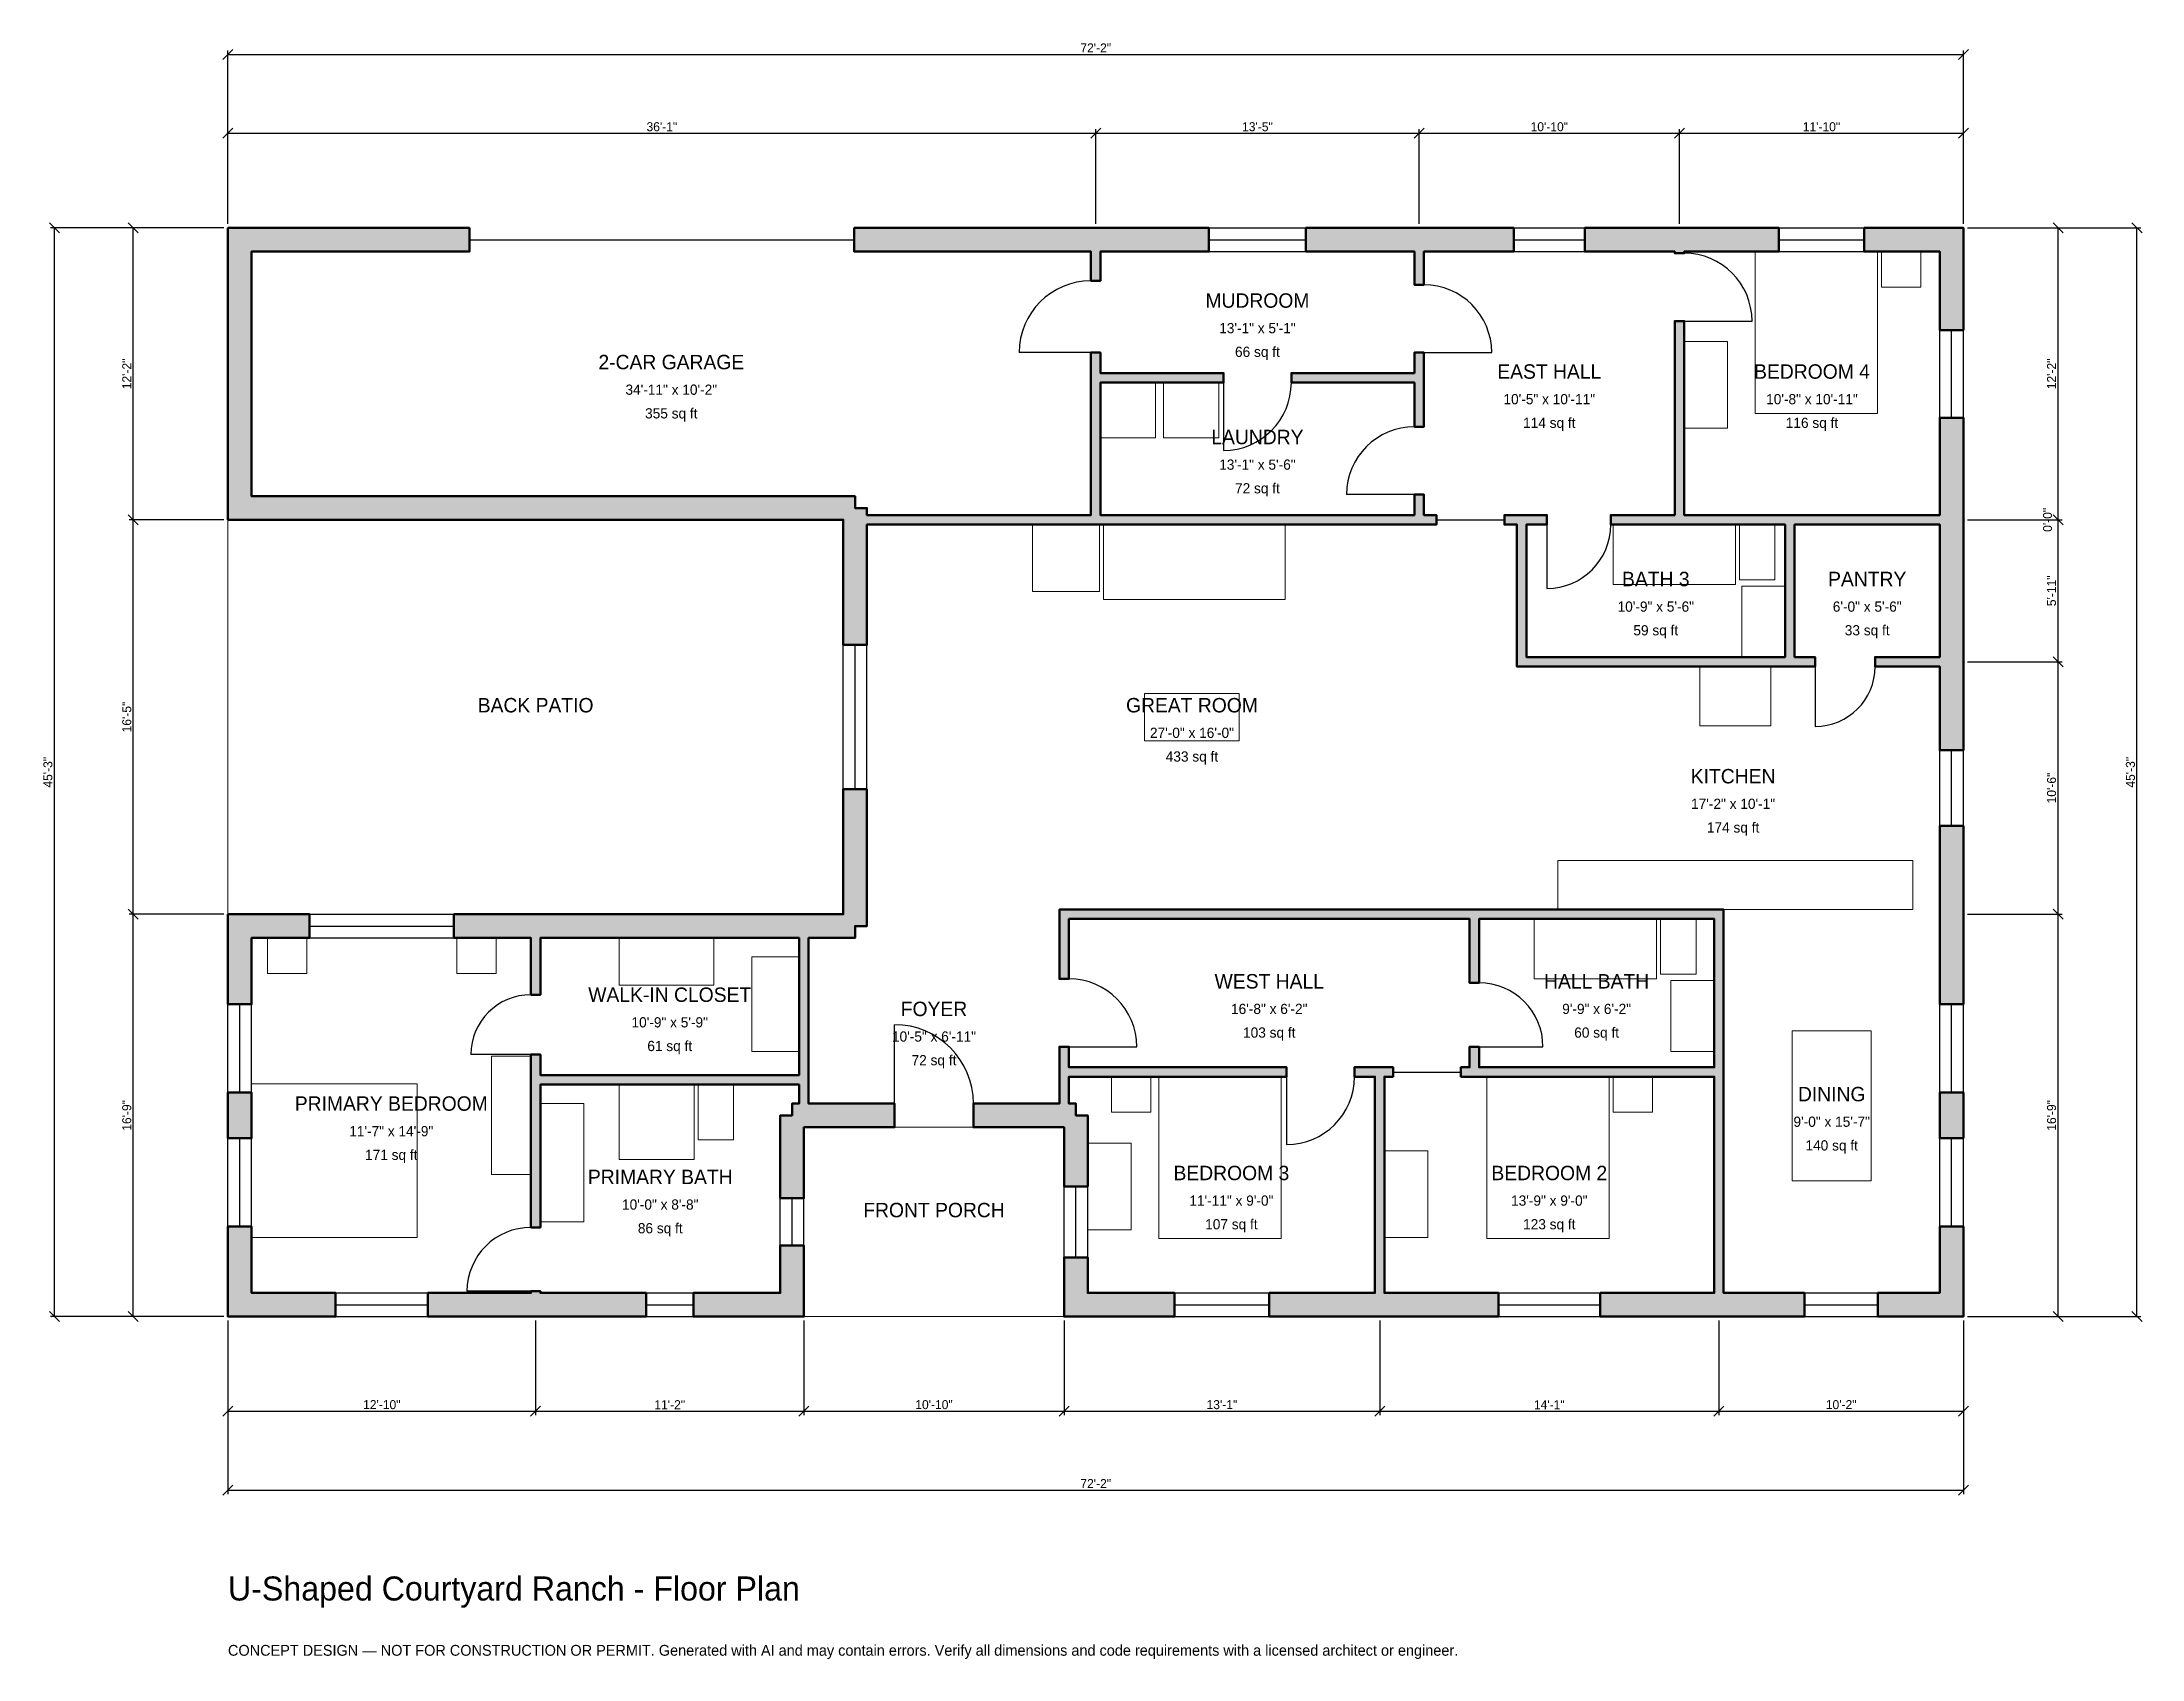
# Model space of a CAD drawing. Header units: inches. Extents: x -93 to 955, y -171 to 636.
import ezdxf
from ezdxf.enums import TextEntityAlignment as Align

# ---------------------------------------------------------------- set-up
doc = ezdxf.new("R2010")
doc.units = ezdxf.units.IN
doc.header["$MEASUREMENT"] = 0
doc.linetypes.add('DASHED', pattern=[0.6, 0.5, -0.1])
for name, color, linetype, lineweight in [('A-ANNO-DIMS', 1, 'Continuous', 13), ('A-ANNO-TEXT', 7, 'Continuous', 18), ('A-AREA-IDEN', 7, 'Continuous', 18), ('A-DOOR', 2, 'Continuous', 25), ('A-FLOR-FIXT', 9, 'Continuous', 13), ('A-FURN', 9, 'Continuous', 13), ('A-GLAZ', 4, 'Continuous', 25), ('A-SITE-PAVE', 8, 'Continuous', 13), ('A-WALL', 7, 'Continuous', 50), ('A-WALL-PATT', 8, 'Continuous', 13)]:
    doc.layers.add(name, color=color, linetype=linetype, lineweight=lineweight)
doc.dimstyles.new('PLAN', dxfattribs={"dimtxt": 4.5, "dimasz": 3, "dimexe": 2, "dimexo": 2, "dimgap": 1, "dimtad": 1, "dimdec": 0, "dimlunit": 4, "dimtsz": 2.5, "dimcen": 2.5, "dimclrd": 1, "dimclre": 1, "dimazin": 3, "dimtfac": 1, "dimtmove": 0, "dimatfit": 3})

msp = doc.modelspace()

# ---------------------------------------------------------------- hatches: boundary and pattern name
at = {"layer": 'A-WALL-PATT'}
h = msp.add_hatch(dxfattribs=at)
h.set_pattern_fill('ANSI31', color=8, scale=0.8)
h.paths.add_polyline_path([(741.7323, 0), (741.7323, 0), (738.189, 0), (684.8425, 0), (684.8425, 11.811), (738.189, 11.811), (741.7323, 11.811), (741.7323, 119.685), (624.4094, 119.685), (619.685, 119.685), (615.3543, 119.685), (615.3543, 124.4094), (619.685, 124.4094), (619.685, 134.6457), (624.4094, 134.6457), (624.4094, 124.4094), (741.7323, 124.4094), (741.7323, 124.4094), (741.7323, 198.4252), (648.0315, 198.4252), (643.3071, 198.4252), (624.4094, 198.4252), (624.4094, 166.5354), (619.685, 166.5354), (619.685, 198.4252), (419.685, 198.4252), (419.685, 168.5039), (414.9606, 168.5039), (414.9606, 198.4252), (414.9606, 203.1496), (419.685, 203.1496), (619.685, 203.1496), (624.4094, 203.1496), (643.3071, 203.1496), (648.0315, 203.1496), (741.7323, 203.1496), (746.4567, 203.1496), (746.4567, 198.4252), (746.4567, 119.685), (746.4567, 119.685), (746.4567, 11.811), (750, 11.811), (786.811, 11.811), (786.811, 0), (750, 0), (746.4567, 0), (746.4567, 0), (741.7323, 0)])
h.paths.add_polyline_path([(580.7087, 0), (577.1654, 0), (577.1654, 0), (572.4409, 0), (572.4409, 0), (568.8976, 0), (519.685, 0), (519.685, 11.811), (568.8976, 11.811), (572.4409, 11.811), (572.4409, 119.685), (562.2047, 119.685), (562.2047, 124.4094), (572.4409, 124.4094), (577.1654, 124.4094), (581.4961, 124.4094), (581.4961, 119.685), (577.1654, 119.685), (577.1654, 11.811), (580.7087, 11.811), (634.0551, 11.811), (634.0551, 0), (580.7087, 0)])
h.paths.add_polyline_path([(429.1339, 0), (429.1339, 0), (417.3228, 0), (417.3228, 0), (417.3228, 0), (417.3228, 11.811), (417.3228, 11.811), (417.3228, 29.5276), (429.1339, 29.5276), (429.1339, 11.811), (472.4409, 11.811), (472.4409, 0), (429.1339, 0)])
h.paths.add_polyline_path([(417.3228, 92.126), (417.3228, 92.126), (417.3228, 94.4881), (414.9606, 94.4881), (414.9606, 94.4882), (372.0472, 94.4882), (372.0472, 106.2992), (414.9606, 106.2992), (414.9606, 119.685), (414.9606, 124.4094), (414.9606, 134.6457), (419.685, 134.6457), (419.685, 124.4094), (528.3465, 124.4094), (528.3465, 119.685), (419.685, 119.685), (419.685, 106.2992), (423.2283, 106.2992), (423.2283, 100.3937), (429.1339, 100.3937), (429.1339, 64.9606), (417.3228, 64.9606), (417.3228, 92.126)])
h.paths.add_polyline_path([(289.7638, 94.4882), (289.7638, 94.4881), (287.4016, 94.4881), (287.4016, 92.126), (287.4016, 92.126), (287.4016, 59.0551), (275.5906, 59.0551), (275.5906, 100.3937), (281.4961, 100.3937), (281.4961, 106.2992), (285.0394, 106.2992), (285.0394, 115.748), (155.9055, 115.748), (155.9055, 44.4882), (151.1811, 44.4882), (151.1811, 115.748), (151.1811, 120.4724), (151.1811, 130.7087), (155.9055, 130.7087), (155.9055, 120.4724), (285.0394, 120.4724), (285.0394, 188.9764), (281.4961, 188.9764), (159.4488, 188.9764), (155.9055, 188.9764), (155.9055, 160.6299), (151.1811, 160.6299), (151.1811, 188.9764), (147.6378, 188.9764), (112.7953, 188.9764), (112.7953, 200.7874), (147.6378, 200.7874), (151.1811, 200.7874), (151.1811, 200.7874), (155.9055, 200.7874), (155.9055, 200.7874), (159.4488, 200.7874), (281.4961, 200.7874), (285.0394, 200.7874), (285.0394, 200.7874), (289.7638, 200.7874), (289.7638, 200.7874), (293.3071, 200.7874), (307.0866, 200.7874), (307.0866, 263.189), (318.8976, 263.189), (318.8976, 194.8819), (312.9921, 194.8819), (312.9921, 188.9764), (293.3071, 188.9764), (289.7638, 188.9764), (289.7638, 120.4724), (289.7638, 115.748), (289.7638, 106.2992), (332.6772, 106.2992), (332.6772, 94.4882), (289.7638, 94.4882)])
h.paths.add_polyline_path([(287.4016, 11.811), (287.4016, 11.811), (287.4016, 0), (287.4016, 0), (287.4016, 0), (275.5906, 0), (275.5906, 0), (232.2835, 0), (232.2835, 11.811), (275.5906, 11.811), (275.5906, 35.4331), (287.4016, 35.4331), (287.4016, 11.811)])
h.paths.add_polyline_path([(159.4488, 0), (155.9055, 0), (155.9055, 0), (151.1811, 0), (151.1811, 0), (147.6378, 0), (99.8031, 0), (99.8031, 11.811), (147.6378, 11.811), (151.1811, 11.811), (151.1811, 12.5984), (155.9055, 12.5984), (155.9055, 11.811), (159.4488, 11.811), (208.6614, 11.811), (208.6614, 0), (159.4488, 0)])
h.paths.add_polyline_path([(11.811, 0), (11.811, 0), (0, 0), (0, 0), (0, 0), (0, 11.811), (0, 11.811), (0, 44.8819), (11.811, 44.8819), (11.811, 11.811), (53.7402, 11.811), (53.7402, 0), (11.811, 0)])
h.paths.add_polyline_path([(0, 111.811), (11.811, 111.811), (11.811, 88.9764), (0, 88.9764), (0, 111.811)])
h.paths.add_polyline_path([(0, 188.9764), (0, 188.9764), (0, 200.7874), (0, 200.7874), (0, 200.7874), (11.811, 200.7874), (11.811, 200.7874), (40.748, 200.7874), (40.748, 188.9764), (11.811, 188.9764), (11.811, 155.9055), (0, 155.9055), (0, 188.9764)])
h.paths.add_polyline_path([(307.0866, 395.2756), (307.0866, 395.2756), (307.0866, 397.6378), (304.7244, 397.6378), (304.7244, 397.6378), (11.811, 397.6378), (11.811, 397.6378), (0, 397.6378), (0, 397.6378), (0, 397.6378), (0, 409.4488), (0, 409.4488), (0, 531.4961), (0, 531.4961), (0, 543.3071), (0, 543.3071), (0, 543.3071), (11.811, 543.3071), (11.811, 543.3071), (120.4724, 543.3071), (120.4724, 531.4961), (11.811, 531.4961), (11.811, 409.4488), (312.9921, 409.4488), (312.9921, 403.5433), (318.8976, 403.5433), (318.8976, 400), (430.7087, 400), (430.7087, 466.1417), (430.7087, 470.8661), (430.7087, 481.1024), (435.4331, 481.1024), (435.4331, 470.8661), (496.8504, 470.8661), (496.8504, 466.1417), (435.4331, 466.1417), (435.4331, 400), (592.126, 400), (592.126, 410.2362), (596.8504, 410.2362), (596.8504, 400), (603.1496, 400), (603.1496, 395.2756), (596.8504, 395.2756), (592.126, 395.2756), (435.4331, 395.2756), (430.7087, 395.2756), (318.8976, 395.2756), (318.8976, 335.2362), (307.0866, 335.2362), (307.0866, 395.2756)])
h.paths.add_polyline_path([(427.1654, 543.3071), (430.7087, 543.3071), (430.7087, 543.3071), (435.4331, 543.3071), (435.4331, 543.3071), (438.9764, 543.3071), (489.5669, 543.3071), (489.5669, 531.4961), (438.9764, 531.4961), (435.4331, 531.4961), (435.4331, 516.9291), (430.7087, 516.9291), (430.7087, 531.4961), (427.1654, 531.4961), (312.5984, 531.4961), (312.5984, 543.3071), (427.1654, 543.3071)])
h.paths.add_polyline_path([(588.5827, 543.3071), (592.126, 543.3071), (592.126, 543.3071), (596.8504, 543.3071), (596.8504, 543.3071), (600.3937, 543.3071), (641.7323, 543.3071), (641.7323, 531.4961), (600.3937, 531.4961), (596.8504, 531.4961), (596.8504, 514.9606), (592.126, 514.9606), (592.126, 531.4961), (588.5827, 531.4961), (537.9921, 531.4961), (537.9921, 543.3071), (588.5827, 543.3071)])
h.paths.add_polyline_path([(718.5039, 543.3071), (722.0472, 543.3071), (722.0472, 543.3071), (726.7717, 543.3071), (726.7717, 543.3071), (730.315, 543.3071), (774.0157, 543.3071), (774.0157, 531.4961), (730.315, 531.4961), (726.7717, 531.4961), (726.7717, 530.7087), (722.0472, 530.7087), (722.0472, 531.4961), (718.5039, 531.4961), (677.1654, 531.4961), (677.1654, 543.3071), (718.5039, 543.3071)])
h.paths.add_polyline_path([(854.3307, 543.3071), (854.3307, 543.3071), (866.1417, 543.3071), (866.1417, 543.3071), (866.1418, 543.3071), (866.1418, 531.4961), (866.1417, 531.4961), (866.1417, 492.3228), (854.3307, 492.3228), (854.3307, 531.4961), (816.5354, 531.4961), (816.5354, 543.3071), (854.3307, 543.3071)])
h.paths.add_polyline_path([(866.1417, 403.5433), (866.1417, 400), (866.1418, 400), (866.1418, 395.2756), (866.1417, 395.2756), (866.1417, 391.7323), (866.1417, 332.6772), (866.1417, 329.1339), (866.1418, 329.1339), (866.1418, 324.4094), (866.1417, 324.4094), (866.1417, 320.8661), (866.1417, 282.6772), (854.3307, 282.6772), (854.3307, 320.8661), (854.3307, 324.4094), (822.0472, 324.4094), (822.0472, 329.1339), (854.3307, 329.1339), (854.3307, 332.6772), (854.3307, 391.7323), (854.3307, 395.2756), (781.8898, 395.2756), (781.8898, 329.1339), (792.126, 329.1339), (792.126, 324.4094), (781.8898, 324.4094), (777.1654, 324.4094), (777.1654, 324.4094), (648.0315, 324.4094), (643.3071, 324.4094), (643.3071, 329.1339), (643.3071, 395.2756), (637.0079, 395.2756), (637.0079, 400), (643.3071, 400), (643.3071, 400), (658.2677, 400), (658.2677, 395.2756), (648.0315, 395.2756), (648.0315, 395.2756), (648.0315, 329.1339), (777.1654, 329.1339), (777.1654, 395.2756), (726.7717, 395.2756), (726.7717, 395.2756), (722.0472, 395.2756), (722.0472, 395.2756), (690.1575, 395.2756), (690.1575, 400), (722.0472, 400), (722.0472, 496.8504), (726.7717, 496.8504), (726.7717, 400), (777.1654, 400), (777.1654, 400), (781.8898, 400), (854.3307, 400), (854.3307, 403.5433), (854.3307, 448.622), (866.1417, 448.622), (866.1417, 403.5433)])
h.paths.add_polyline_path([(866.1417, 206.6929), (866.1417, 194.8819), (866.1417, 155.9055), (854.3307, 155.9055), (854.3307, 194.8819), (854.3307, 206.6929), (854.3307, 244.8819), (866.1417, 244.8819), (866.1417, 206.6929)])
h.paths.add_polyline_path([(866.1417, 88.9764), (854.3307, 88.9764), (854.3307, 111.811), (866.1417, 111.811), (866.1417, 88.9764)])
h.paths.add_polyline_path([(866.1417, 11.811), (866.1418, 11.811), (866.1418, 0), (866.1417, 0), (866.1417, 0), (854.3307, 0), (854.3307, 0), (823.4252, 0), (823.4252, 11.811), (854.3307, 11.811), (854.3307, 44.8819), (866.1417, 44.8819), (866.1417, 11.811)])
h.paths.add_polyline_path([(592.126, 470.8661), (592.126, 481.1024), (596.8504, 481.1024), (596.8504, 470.8661), (596.8504, 466.1417), (596.8504, 444.0945), (592.126, 444.0945), (592.126, 466.1417), (530.7087, 466.1417), (530.7087, 470.8661), (592.126, 470.8661)])

# ---------------------------------------------------------------- linework, layer by layer
at = {"layer": 'A-DOOR', "linetype": 'DASHED'}
msp.add_line((120.4724, 537.4016), (312.5984, 537.4016), dxfattribs=at)
at = {"layer": 'A-DOOR'}
for p, q in [((726.7717, 496.8504), (760.6299, 496.8504)), ((430.7087, 481.1024), (394.8819, 481.1024)), ((596.8504, 481.1024), (630.7087, 481.1024)), ((496.8504, 466.1417), (496.8504, 432.2835)), ((592.126, 410.2362), (558.2677, 410.2362)), ((603.1496, 397.6378), (637.0079, 397.6378)), ((658.2677, 395.2756), (658.2677, 363.3858)), ((792.126, 324.4094), (792.126, 294.4882)), ((332.6772, 106.2992), (332.6772, 145.6693)), ((151.1811, 130.7087), (121.2598, 130.7087)), ((419.685, 134.6457), (453.5433, 134.6457)), ((624.4094, 134.6457), (656.2992, 134.6457)), ((528.3465, 119.685), (528.3465, 85.8268)), ((581.4961, 122.0472), (615.3543, 122.0472)), ((151.1811, 12.5984), (119.2913, 12.5984))]:
    msp.add_line(p, q, dxfattribs=at)
for centre, radius, start, end in [((726.7717, 496.8504), 33.8583, 0, 90), ((430.7087, 481.1024), 35.8268, 90, 180), ((596.8504, 481.1024), 33.8583, 0, 90), ((496.8504, 466.1417), 33.8583, 270, 360), ((592.126, 410.2362), 33.8583, 90, 180), ((658.2677, 395.2756), 31.8898, 270, 360), ((792.126, 324.4094), 29.9213, 270, 360), ((419.685, 134.6457), 33.8583, 0, 90), ((151.1811, 130.7087), 29.9213, 90, 180), ((624.4094, 134.6457), 31.8898, 0, 90), ((332.6772, 106.2992), 39.3701, 0, 90), ((528.3465, 119.685), 33.8583, 270, 360), ((151.1811, 12.5984), 31.8898, 90, 180)]:
    msp.add_arc(centre, radius, start, end, dxfattribs=at)
at = {"layer": 'A-FLOR-FIXT'}
for points in [[(691.3386, 365.3543), (752.3622, 365.3543), (752.3622, 395.2756), (691.3386, 395.2756)], [(754.3307, 367.7165), (772.0472, 367.7165), (772.0472, 395.2756), (754.3307, 395.2756)], [(755.5118, 329.1339), (777.1654, 329.1339), (777.1654, 364.5669), (755.5118, 364.5669)], [(663.7795, 203.1496), (840.9449, 203.1496), (840.9449, 227.5591), (663.7795, 227.5591)], [(651.9685, 168.5039), (712.9921, 168.5039), (712.9921, 198.4252), (651.9685, 198.4252)], [(714.9606, 170.8661), (732.6772, 170.8661), (732.6772, 198.4252), (714.9606, 198.4252)], [(720.0787, 132.2835), (741.7323, 132.2835), (741.7323, 167.7165), (720.0787, 167.7165)], [(195.2756, 78.3465), (232.6772, 78.3465), (232.6772, 115.748), (195.2756, 115.748)], [(234.6457, 88.189), (252.3622, 88.189), (252.3622, 115.748), (234.6457, 115.748)], [(155.9055, 47.2441), (177.5591, 47.2441), (177.5591, 106.2992), (155.9055, 106.2992)]]:
    msp.add_lwpolyline(points, close=True, dxfattribs=at)
at = {"layer": 'A-FURN'}
for points in [[(762.2047, 450.7874), (823.2283, 450.7874), (823.2283, 531.4961), (762.2047, 531.4961)], [(825.1968, 513.7795), (844.8819, 513.7795), (844.8819, 531.4961), (825.1968, 531.4961)], [(726.7717, 443.3071), (748.4252, 443.3071), (748.4252, 486.6142), (726.7717, 486.6142)], [(435.4331, 438.5827), (462.9921, 438.5827), (462.9921, 466.1417), (435.4331, 466.1417)], [(466.9291, 438.5827), (494.4882, 438.5827), (494.4882, 466.1417), (466.9291, 466.1417)], [(401.5748, 361.811), (435.0394, 361.811), (435.0394, 395.2756), (401.5748, 395.2756)], [(437.0079, 357.874), (527.5591, 357.874), (527.5591, 395.2756), (437.0079, 395.2756)], [(734.6457, 294.8819), (770.0787, 294.8819), (770.0787, 324.4094), (734.6457, 324.4094)], [(457.4803, 287.4016), (504.7244, 287.4016), (504.7244, 311.0236), (457.4803, 311.0236)], [(19.685, 171.2598), (39.3701, 171.2598), (39.3701, 188.9764), (19.685, 188.9764)], [(114.1732, 171.2598), (133.8583, 171.2598), (133.8583, 188.9764), (114.1732, 188.9764)], [(195.2756, 165.3543), (242.5197, 165.3543), (242.5197, 188.9764), (195.2756, 188.9764)], [(261.4173, 132.2835), (285.0394, 132.2835), (285.0394, 179.5276), (261.4173, 179.5276)], [(780.7087, 67.7165), (820.0787, 67.7165), (820.0787, 142.5197), (780.7087, 142.5197)], [(131.4961, 70.8661), (151.1811, 70.8661), (151.1811, 129.9213), (131.4961, 129.9213)], [(11.811, 39.3701), (94.4882, 39.3701), (94.4882, 116.1417), (11.811, 116.1417)], [(440.9449, 101.9685), (460.6299, 101.9685), (460.6299, 119.685), (440.9449, 119.685)], [(464.5669, 38.9764), (525.5906, 38.9764), (525.5906, 119.685), (464.5669, 119.685)], [(628.3465, 38.9764), (689.3701, 38.9764), (689.3701, 119.685), (628.3465, 119.685)], [(691.3386, 101.9685), (711.0236, 101.9685), (711.0236, 119.685), (691.3386, 119.685)], [(429.1339, 43.3071), (450.7874, 43.3071), (450.7874, 86.6142), (429.1339, 86.6142)], [(577.1654, 39.3701), (598.8189, 39.3701), (598.8189, 82.6772), (577.1654, 82.6772)]]:
    msp.add_lwpolyline(points, close=True, dxfattribs=at)
at = {"layer": 'A-GLAZ'}
for p, q in [((489.5669, 543.3071), (537.9921, 543.3071)), ((489.5669, 537.4016), (537.9921, 537.4016)), ((641.7323, 543.3071), (677.1654, 543.3071)), ((641.7323, 537.4016), (677.1654, 537.4016)), ((774.0157, 543.3071), (816.5354, 543.3071)), ((774.0157, 537.4016), (816.5354, 537.4016)), ((489.5669, 531.4961), (537.9921, 531.4961)), ((641.7323, 531.4961), (677.1654, 531.4961)), ((774.0157, 531.4961), (816.5354, 531.4961)), ((854.3307, 448.622), (854.3307, 492.3228)), ((860.2362, 448.622), (860.2362, 492.3228)), ((866.1417, 448.622), (866.1417, 492.3228)), ((307.0866, 263.189), (307.0866, 335.2362)), ((312.9921, 263.189), (312.9921, 335.2362)), ((318.8976, 263.189), (318.8976, 335.2362)), ((854.3307, 244.8819), (854.3307, 282.6772)), ((860.2362, 244.8819), (860.2362, 282.6772)), ((866.1417, 244.8819), (866.1417, 282.6772)), ((40.748, 200.7874), (112.7953, 200.7874)), ((40.748, 194.8819), (112.7953, 194.8819)), ((40.748, 188.9764), (112.7953, 188.9764)), ((0, 111.811), (0, 155.9055)), ((5.9055, 111.811), (5.9055, 155.9055)), ((11.811, 111.811), (11.811, 155.9055)), ((854.3307, 111.811), (854.3307, 155.9055)), ((860.2362, 111.811), (860.2362, 155.9055)), ((866.1417, 111.811), (866.1417, 155.9055)), ((0, 44.8819), (0, 88.9764)), ((5.9055, 44.8819), (5.9055, 88.9764)), ((11.811, 44.8819), (11.811, 88.9764)), ((854.3307, 44.8819), (854.3307, 88.9764)), ((860.2362, 44.8819), (860.2362, 88.9764)), ((866.1417, 44.8819), (866.1417, 88.9764)), ((417.3228, 29.5276), (417.3228, 64.9606)), ((423.2283, 29.5276), (423.2283, 64.9606)), ((429.1339, 29.5276), (429.1339, 64.9606)), ((275.5906, 35.4331), (275.5906, 59.0551)), ((281.4961, 35.4331), (281.4961, 59.0551)), ((287.4016, 35.4331), (287.4016, 59.0551)), ((53.7402, 11.811), (99.8031, 11.811)), ((208.6614, 11.811), (232.2835, 11.811)), ((472.4409, 11.811), (519.685, 11.811)), ((634.0551, 11.811), (684.8425, 11.811)), ((786.811, 11.811), (823.4252, 11.811)), ((53.7402, 5.9055), (99.8031, 5.9055)), ((53.7402, 0), (99.8031, 0)), ((208.6614, 5.9055), (232.2835, 5.9055)), ((208.6614, 0), (232.2835, 0)), ((472.4409, 5.9055), (519.685, 5.9055)), ((472.4409, 0), (519.685, 0)), ((634.0551, 5.9055), (684.8425, 5.9055)), ((634.0551, 0), (684.8425, 0)), ((786.811, 5.9055), (823.4252, 5.9055)), ((786.811, 0), (823.4252, 0))]:
    msp.add_line(p, q, dxfattribs=at)
at = {"layer": 'A-SITE-PAVE', "linetype": 'DASHED'}
for points in [[(0, 200.7874), (307.0866, 200.7874), (307.0866, 397.6378), (0, 397.6378)], [(287.4016, 0), (417.3228, 0), (417.3228, 94.4882), (287.4016, 94.4882)]]:
    msp.add_lwpolyline(points, close=True, dxfattribs=at)
at = {"layer": 'A-WALL'}
for points in [[(307.0866, 395.2756), (307.0866, 395.2756), (307.0866, 397.6378), (304.7244, 397.6378), (304.7244, 397.6378), (11.811, 397.6378), (11.811, 397.6378), (0, 397.6378), (0, 397.6378), (0, 397.6378), (0, 409.4488), (0, 409.4488), (0, 531.4961), (0, 531.4961), (0, 543.3071), (0, 543.3071), (0, 543.3071), (11.811, 543.3071), (11.811, 543.3071), (120.4724, 543.3071), (120.4724, 531.4961), (11.811, 531.4961), (11.811, 409.4488), (312.9921, 409.4488), (312.9921, 403.5433), (318.8976, 403.5433), (318.8976, 400), (430.7087, 400), (430.7087, 466.1417), (430.7087, 470.8661), (430.7087, 481.1024), (435.4331, 481.1024), (435.4331, 470.8661), (496.8504, 470.8661), (496.8504, 466.1417), (435.4331, 466.1417), (435.4331, 400), (592.126, 400), (592.126, 410.2362), (596.8504, 410.2362), (596.8504, 400), (603.1496, 400), (603.1496, 395.2756), (596.8504, 395.2756), (592.126, 395.2756), (435.4331, 395.2756), (430.7087, 395.2756), (318.8976, 395.2756), (318.8976, 335.2362), (307.0866, 335.2362), (307.0866, 395.2756)], [(427.1654, 543.3071), (430.7087, 543.3071), (430.7087, 543.3071), (435.4331, 543.3071), (435.4331, 543.3071), (438.9764, 543.3071), (489.5669, 543.3071), (489.5669, 531.4961), (438.9764, 531.4961), (435.4331, 531.4961), (435.4331, 516.9291), (430.7087, 516.9291), (430.7087, 531.4961), (427.1654, 531.4961), (312.5984, 531.4961), (312.5984, 543.3071), (427.1654, 543.3071)], [(588.5827, 543.3071), (592.126, 543.3071), (592.126, 543.3071), (596.8504, 543.3071), (596.8504, 543.3071), (600.3937, 543.3071), (641.7323, 543.3071), (641.7323, 531.4961), (600.3937, 531.4961), (596.8504, 531.4961), (596.8504, 514.9606), (592.126, 514.9606), (592.126, 531.4961), (588.5827, 531.4961), (537.9921, 531.4961), (537.9921, 543.3071), (588.5827, 543.3071)], [(718.5039, 543.3071), (722.0472, 543.3071), (722.0472, 543.3071), (726.7717, 543.3071), (726.7717, 543.3071), (730.315, 543.3071), (774.0157, 543.3071), (774.0157, 531.4961), (730.315, 531.4961), (726.7717, 531.4961), (726.7717, 530.7087), (722.0472, 530.7087), (722.0472, 531.4961), (718.5039, 531.4961), (677.1654, 531.4961), (677.1654, 543.3071), (718.5039, 543.3071)], [(854.3307, 543.3071), (854.3307, 543.3071), (866.1417, 543.3071), (866.1417, 543.3071), (866.1418, 543.3071), (866.1418, 531.4961), (866.1417, 531.4961), (866.1417, 492.3228), (854.3307, 492.3228), (854.3307, 531.4961), (816.5354, 531.4961), (816.5354, 543.3071), (854.3307, 543.3071)], [(866.1417, 403.5433), (866.1417, 400), (866.1418, 400), (866.1418, 395.2756), (866.1417, 395.2756), (866.1417, 391.7323), (866.1417, 332.6772), (866.1417, 329.1339), (866.1418, 329.1339), (866.1418, 324.4094), (866.1417, 324.4094), (866.1417, 320.8661), (866.1417, 282.6772), (854.3307, 282.6772), (854.3307, 320.8661), (854.3307, 324.4094), (822.0472, 324.4094), (822.0472, 329.1339), (854.3307, 329.1339), (854.3307, 332.6772), (854.3307, 391.7323), (854.3307, 395.2756), (781.8898, 395.2756), (781.8898, 329.1339), (792.126, 329.1339), (792.126, 324.4094), (781.8898, 324.4094), (777.1654, 324.4094), (777.1654, 324.4094), (648.0315, 324.4094), (643.3071, 324.4094), (643.3071, 329.1339), (643.3071, 395.2756), (637.0079, 395.2756), (637.0079, 400), (643.3071, 400), (643.3071, 400), (658.2677, 400), (658.2677, 395.2756), (648.0315, 395.2756), (648.0315, 395.2756), (648.0315, 329.1339), (777.1654, 329.1339), (777.1654, 395.2756), (726.7717, 395.2756), (726.7717, 395.2756), (722.0472, 395.2756), (722.0472, 395.2756), (690.1575, 395.2756), (690.1575, 400), (722.0472, 400), (722.0472, 496.8504), (726.7717, 496.8504), (726.7717, 400), (777.1654, 400), (777.1654, 400), (781.8898, 400), (854.3307, 400), (854.3307, 403.5433), (854.3307, 448.622), (866.1417, 448.622), (866.1417, 403.5433)], [(592.126, 470.8661), (592.126, 481.1024), (596.8504, 481.1024), (596.8504, 470.8661), (596.8504, 466.1417), (596.8504, 444.0945), (592.126, 444.0945), (592.126, 466.1417), (530.7087, 466.1417), (530.7087, 470.8661), (592.126, 470.8661)], [(289.7638, 94.4882), (289.7638, 94.4881), (287.4016, 94.4881), (287.4016, 92.126), (287.4016, 92.126), (287.4016, 59.0551), (275.5906, 59.0551), (275.5906, 100.3937), (281.4961, 100.3937), (281.4961, 106.2992), (285.0394, 106.2992), (285.0394, 115.748), (155.9055, 115.748), (155.9055, 44.4882), (151.1811, 44.4882), (151.1811, 115.748), (151.1811, 120.4724), (151.1811, 130.7087), (155.9055, 130.7087), (155.9055, 120.4724), (285.0394, 120.4724), (285.0394, 188.9764), (281.4961, 188.9764), (159.4488, 188.9764), (155.9055, 188.9764), (155.9055, 160.6299), (151.1811, 160.6299), (151.1811, 188.9764), (147.6378, 188.9764), (112.7953, 188.9764), (112.7953, 200.7874), (147.6378, 200.7874), (151.1811, 200.7874), (151.1811, 200.7874), (155.9055, 200.7874), (155.9055, 200.7874), (159.4488, 200.7874), (281.4961, 200.7874), (285.0394, 200.7874), (285.0394, 200.7874), (289.7638, 200.7874), (289.7638, 200.7874), (293.3071, 200.7874), (307.0866, 200.7874), (307.0866, 263.189), (318.8976, 263.189), (318.8976, 194.8819), (312.9921, 194.8819), (312.9921, 188.9764), (293.3071, 188.9764), (289.7638, 188.9764), (289.7638, 120.4724), (289.7638, 115.748), (289.7638, 106.2992), (332.6772, 106.2992), (332.6772, 94.4882), (289.7638, 94.4882)], [(866.1417, 206.6929), (866.1417, 194.8819), (866.1417, 155.9055), (854.3307, 155.9055), (854.3307, 194.8819), (854.3307, 206.6929), (854.3307, 244.8819), (866.1417, 244.8819), (866.1417, 206.6929)], [(0, 188.9764), (0, 188.9764), (0, 200.7874), (0, 200.7874), (0, 200.7874), (11.811, 200.7874), (11.811, 200.7874), (40.748, 200.7874), (40.748, 188.9764), (11.811, 188.9764), (11.811, 155.9055), (0, 155.9055), (0, 188.9764)], [(741.7323, 0), (741.7323, 0), (738.189, 0), (684.8425, 0), (684.8425, 11.811), (738.189, 11.811), (741.7323, 11.811), (741.7323, 119.685), (624.4094, 119.685), (619.685, 119.685), (615.3543, 119.685), (615.3543, 124.4094), (619.685, 124.4094), (619.685, 134.6457), (624.4094, 134.6457), (624.4094, 124.4094), (741.7323, 124.4094), (741.7323, 124.4094), (741.7323, 198.4252), (648.0315, 198.4252), (643.3071, 198.4252), (624.4094, 198.4252), (624.4094, 166.5354), (619.685, 166.5354), (619.685, 198.4252), (419.685, 198.4252), (419.685, 168.5039), (414.9606, 168.5039), (414.9606, 198.4252), (414.9606, 203.1496), (419.685, 203.1496), (619.685, 203.1496), (624.4094, 203.1496), (643.3071, 203.1496), (648.0315, 203.1496), (741.7323, 203.1496), (746.4567, 203.1496), (746.4567, 198.4252), (746.4567, 119.685), (746.4567, 119.685), (746.4567, 11.811), (750, 11.811), (786.811, 11.811), (786.811, 0), (750, 0), (746.4567, 0), (746.4567, 0), (741.7323, 0)], [(417.3228, 92.126), (417.3228, 92.126), (417.3228, 94.4881), (414.9606, 94.4881), (414.9606, 94.4882), (372.0472, 94.4882), (372.0472, 106.2992), (414.9606, 106.2992), (414.9606, 119.685), (414.9606, 124.4094), (414.9606, 134.6457), (419.685, 134.6457), (419.685, 124.4094), (528.3465, 124.4094), (528.3465, 119.685), (419.685, 119.685), (419.685, 106.2992), (423.2283, 106.2992), (423.2283, 100.3937), (429.1339, 100.3937), (429.1339, 64.9606), (417.3228, 64.9606), (417.3228, 92.126)], [(580.7087, 0), (577.1654, 0), (577.1654, 0), (572.4409, 0), (572.4409, 0), (568.8976, 0), (519.685, 0), (519.685, 11.811), (568.8976, 11.811), (572.4409, 11.811), (572.4409, 119.685), (562.2047, 119.685), (562.2047, 124.4094), (572.4409, 124.4094), (577.1654, 124.4094), (581.4961, 124.4094), (581.4961, 119.685), (577.1654, 119.685), (577.1654, 11.811), (580.7087, 11.811), (634.0551, 11.811), (634.0551, 0), (580.7087, 0)], [(0, 111.811), (11.811, 111.811), (11.811, 88.9764), (0, 88.9764), (0, 111.811)], [(866.1417, 88.9764), (854.3307, 88.9764), (854.3307, 111.811), (866.1417, 111.811), (866.1417, 88.9764)], [(11.811, 0), (11.811, 0), (0, 0), (0, 0), (0, 0), (0, 11.811), (0, 11.811), (0, 44.8819), (11.811, 44.8819), (11.811, 11.811), (53.7402, 11.811), (53.7402, 0), (11.811, 0)], [(866.1417, 11.811), (866.1418, 11.811), (866.1418, 0), (866.1417, 0), (866.1417, 0), (854.3307, 0), (854.3307, 0), (823.4252, 0), (823.4252, 11.811), (854.3307, 11.811), (854.3307, 44.8819), (866.1417, 44.8819), (866.1417, 11.811)], [(287.4016, 11.811), (287.4016, 11.811), (287.4016, 0), (287.4016, 0), (287.4016, 0), (275.5906, 0), (275.5906, 0), (232.2835, 0), (232.2835, 11.811), (275.5906, 11.811), (275.5906, 35.4331), (287.4016, 35.4331), (287.4016, 11.811)], [(429.1339, 0), (429.1339, 0), (417.3228, 0), (417.3228, 0), (417.3228, 0), (417.3228, 11.811), (417.3228, 11.811), (417.3228, 29.5276), (429.1339, 29.5276), (429.1339, 11.811), (472.4409, 11.811), (472.4409, 0), (429.1339, 0)], [(159.4488, 0), (155.9055, 0), (155.9055, 0), (151.1811, 0), (151.1811, 0), (147.6378, 0), (99.8031, 0), (99.8031, 11.811), (147.6378, 11.811), (151.1811, 11.811), (151.1811, 12.5984), (155.9055, 12.5984), (155.9055, 11.811), (159.4488, 11.811), (208.6614, 11.811), (208.6614, 0), (159.4488, 0)]]:
    msp.add_lwpolyline(points, close=True, dxfattribs=at)

# ---------------------------------------------------------------- texts
at = {"layer": 'A-ANNO-TEXT'}
for s, height, p in [('U-Shaped Courtyard Ranch - Floor Plan', 12, (0, -141.7323)), ('CONCEPT DESIGN — NOT FOR CONSTRUCTION OR PERMIT. Generated with AI and may contain errors. Verify all dimensions and code requirements with a licensed architect or engineer.', 5.4, (0, -169.2913))]:
    msp.add_text(s, height=height, dxfattribs=at).set_placement(p)
at = {"layer": 'A-AREA-IDEN'}
for s, height, p in [('MUDROOM', 7.2, (513.7795, 507.0866)), ('13\'-1" x 5\'-1"', 5.1, (513.7795, 493.3071)), ('66 sq ft', 5.1, (513.7795, 481.4961)), ('2-CAR GARAGE', 7.2, (221.2598, 476.378)), ('EAST HALL', 7.2, (659.4488, 471.6535)), ('BEDROOM 4', 7.2, (790.5512, 471.6535)), ('34\'-11" x 10\'-2"', 5.1, (221.2598, 462.5984)), ('355 sq ft', 5.1, (221.2598, 450.7874)), ('10\'-5" x 10\'-11"', 5.1, (659.4488, 457.874)), ('10\'-8" x 10\'-11"', 5.1, (790.5512, 457.874)), ('LAUNDRY', 7.2, (513.7795, 438.9764)), ('114 sq ft', 5.1, (659.4488, 446.063)), ('116 sq ft', 5.1, (790.5512, 446.063)), ('13\'-1" x 5\'-6"', 5.1, (513.7795, 425.1968)), ('72 sq ft', 5.1, (513.7795, 413.3858)), ('BATH 3', 7.2, (712.5984, 368.1102)), ('PANTRY', 7.2, (818.1102, 368.1102)), ('10\'-9" x 5\'-6"', 5.1, (712.5984, 354.3307)), ('6\'-0" x 5\'-6"', 5.1, (818.1102, 354.3307)), ('59 sq ft', 5.1, (712.5984, 342.5197)), ('33 sq ft', 5.1, (818.1102, 342.5197)), ('BACK PATIO', 7.2, (153.5433, 305.1181)), ('GREAT ROOM', 7.2, (481.1024, 305.1181)), ('27\'-0" x 16\'-0"', 5.1, (481.1024, 291.3386)), ('433 sq ft', 5.1, (481.1024, 279.5276)), ('KITCHEN', 7.2, (751.1811, 269.685)), ('17\'-2" x 10\'-1"', 5.1, (751.1811, 255.9055)), ('174 sq ft', 5.1, (751.1811, 244.0945)), ('WEST HALL', 7.2, (519.685, 167.3228)), ('HALL BATH', 7.2, (683.0709, 167.3228)), ('WALK-IN CLOSET', 7.2, (220.4724, 160.6299)), ('FOYER', 7.2, (352.3622, 153.5433)), ('10\'-9" x 5\'-9"', 5.1, (220.4724, 146.8504)), ('16\'-8" x 6\'-2"', 5.1, (519.685, 153.5433)), ('9\'-9" x 6\'-2"', 5.1, (683.0709, 153.5433)), ('61 sq ft', 5.1, (220.4724, 135.0394)), ('10\'-5" x 6\'-11"', 5.1, (352.3622, 139.7638)), ('103 sq ft', 5.1, (519.685, 141.7323)), ('60 sq ft', 5.1, (683.0709, 141.7323)), ('72 sq ft', 5.1, (352.3622, 127.9528)), ('PRIMARY BEDROOM', 7.2, (81.4961, 106.2992)), ('DINING', 7.2, (800.3937, 111.0236)), ('11\'-7" x 14\'-9"', 5.1, (81.4961, 92.5197)), ('9\'-0" x 15\'-7"', 5.1, (800.3937, 97.2441)), ('140 sq ft', 5.1, (800.3937, 85.4331)), ('171 sq ft', 5.1, (81.4961, 80.7087)), ('BEDROOM 3', 7.2, (500.7874, 71.6535)), ('BEDROOM 2', 7.2, (659.4488, 71.6535)), ('PRIMARY BATH', 7.2, (215.748, 69.685)), ('10\'-0" x 8\'-8"', 5.1, (215.748, 55.9055)), ('FRONT PORCH', 7.2, (352.3622, 53.1496)), ('11\'-11" x 9\'-0"', 5.1, (500.7874, 57.874)), ('13\'-9" x 9\'-0"', 5.1, (659.4488, 57.874)), ('86 sq ft', 5.1, (215.748, 44.0945)), ('107 sq ft', 5.1, (500.7874, 46.063)), ('123 sq ft', 5.1, (659.4488, 46.063))]:
    msp.add_text(s, height=height, dxfattribs=at).set_placement(p, align=Align.MIDDLE_CENTER)

# ---------------------------------------------------------------- dimensions: what is measured, and where the dimension line sits
at = {"layer": 'A-ANNO-DIMS'}
for base, p1, p2, text in [((0, 629.9213), (0, 543.3071), (866.1417, 543.3071), '72\'-2"'), ((0, 590.5512), (0, 543.3071), (433.0709, 543.3071), '36\'-1"'), ((433.0709, 590.5512), (433.0709, 543.3071), (594.4882, 543.3071), '13\'-5"'), ((594.4882, 590.5512), (594.4882, 543.3071), (724.4094, 543.3071), '10\'-10"'), ((724.4094, 590.5512), (724.4094, 543.3071), (866.1417, 543.3071), '11\'-10"'), ((0, -47.2441), (0, 0), (153.5433, 0), '12\'-10"'), ((0, -86.6142), (0, 0), (866.1417, 0), '72\'-2"'), ((153.5433, -47.2441), (153.5433, 0), (287.4016, 0), '11\'-2"'), ((287.4016, -47.2441), (287.4016, 0), (417.3228, 0), '10\'-10"'), ((417.3228, -47.2441), (417.3228, 0), (574.8031, 0), '13\'-1"'), ((574.8031, -47.2441), (574.8031, 0), (744.0945, 0), '14\'-1"'), ((744.0945, -47.2441), (744.0945, 0), (866.1417, 0), '10\'-2"')]:
    msp.add_linear_dim(base=base, p1=p1, p2=p2, text=text, dimstyle='PLAN', dxfattribs=at).render()
for base, p1, p2, text in [((-86.6142, 0), (0, 0), (0, 543.3071), '45\'-3"'), ((-47.2441, 397.6378), (0, 397.6378), (0, 543.3071), '12\'-2"'), ((913.3858, 397.6378), (866.1417, 397.6378), (866.1417, 543.3071), '12\'-2"'), ((952.7559, 0), (866.1417, 0), (866.1417, 543.3071), '45\'-3"'), ((-47.2441, 200.7874), (0, 200.7874), (0, 397.6378), '16\'-5"'), ((913.3858, 397.6378), (866.1417, 397.6378), (866.1417, 397.6378), '0\'-0"'), ((913.3858, 326.7717), (866.1417, 326.7717), (866.1417, 397.6378), '5\'-11"'), ((913.3858, 200.7874), (866.1417, 200.7874), (866.1417, 326.7717), '10\'-6"'), ((-47.2441, 0), (0, 0), (0, 200.7874), '16\'-9"'), ((913.3858, 0), (866.1417, 0), (866.1417, 200.7874), '16\'-9"')]:
    msp.add_linear_dim(base=base, p1=p1, p2=p2, angle=90, text=text, dimstyle='PLAN', dxfattribs=at).render()

doc.saveas('drawing.dxf')
